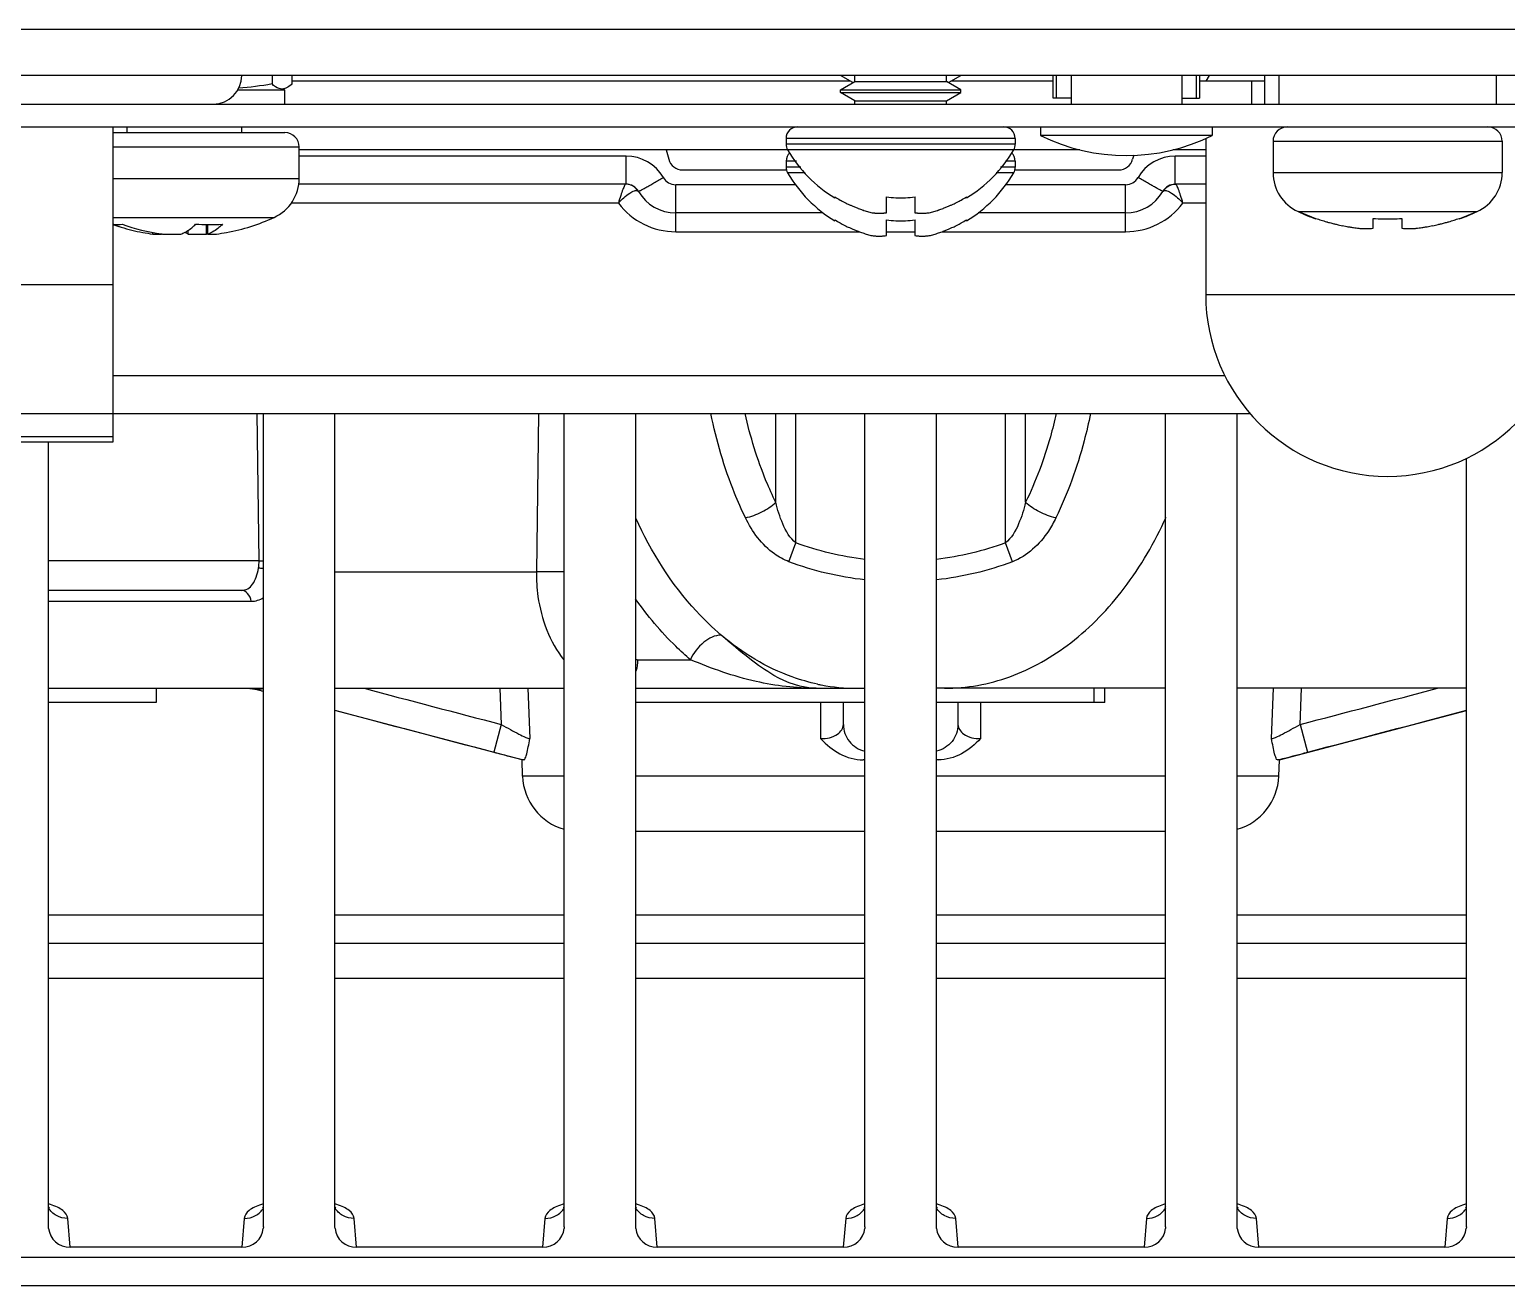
# Model space of a CAD drawing. Header units: millimetres. Extents: x 341 to 4391, y 324 to 2971.
# Drawn here: x 2972.6 to 3024.2, y 2283.4 to 2327.3 of the extents above; entities that cross this region are included whole.
import ezdxf

# ---------------------------------------------------------------- set-up
doc = ezdxf.new("R2010")
doc.units = ezdxf.units.MM
doc.header["$LTSCALE"] = 256.666667
doc.layers.get('0').update_dxf_attribs({"linetype": 'CONTINUOUS'})
doc.layers.add('ASSI', color=7, linetype='CONTINUOUS')
doc.layers.add('GEOM', color=7, linetype='CONTINUOUS')

msp = doc.modelspace()

# ---------------------------------------------------------------- linework, layer by layer
at = {"color": 7, "linetype": 'Continuous'}
for p, q in [((3301.055, 2325.682), (2705.055, 2325.682)), ((2981.107, 2325.682), (2981.107, 2325.382)), ((2981.799, 2325.682), (2981.799, 2325.382)), ((2979.922, 2325.182), (2981.555, 2325.182)), ((2981.592, 2325.233), (2981.439, 2325.182)), ((2981.555, 2324.682), (2981.555, 2325.182)), ((2703.955, 2324.682), (3302.155, 2324.682)), ((2975.555, 2312.882), (2975.555, 2323.882)), ((2975.555, 2323.682), (2981.555, 2323.682)), ((2976.055, 2323.682), (2976.055, 2323.872)), ((2980.055, 2323.682), (2980.055, 2323.872)), ((2975.555, 2323.182), (2982.055, 2323.182)), ((2982.055, 2322.086), (2982.055, 2323.182)), ((2975.555, 2322.086), (2982.055, 2322.086)), ((3000.755, 2321.404), (3000.755, 2321.437)), ((3002.555, 2320.886), (3002.555, 2321.437)), ((3003.555, 2321.437), (3003.555, 2320.886)), ((3005.355, 2321.437), (3005.355, 2321.404)), ((2975.555, 2320.724), (2981.183, 2320.724)), ((2978.824, 2320.143), (2978.824, 2320.472)), ((2978.867, 2320.143), (2978.867, 2320.471)), ((3000.755, 2320.604), (3000.755, 2320.637)), ((3002.555, 2320.086), (3002.555, 2320.637)), ((3003.555, 2320.637), (3003.555, 2320.086)), ((3005.355, 2320.637), (3005.355, 2320.604)), ((3017.555, 2320.671), (3017.555, 2320.688)), ((3019.555, 2320.343), (3019.555, 2320.688)), ((3020.555, 2320.688), (3020.555, 2320.343)), ((3022.555, 2320.688), (3022.555, 2320.671)), ((2976.945, 2320.143), (2976.945, 2320.195)), ((2977.244, 2320.143), (2977.244, 2320.149)), ((2978.183, 2320.143), (2978.183, 2320.272)), ((2969.055, 2318.382), (2975.555, 2318.382)), ((2971.355, 2313.882), (2975.555, 2313.882)), ((2980.657, 2308.737), (2980.593, 2313.882)), ((2990.405, 2313.882), (2990.336, 2308.352)), ((2968.205, 2312.882), (2975.555, 2312.882)), ((2971.355, 2313.076), (2975.555, 2313.076)), ((2980.657, 2308.737), (2973.305, 2308.737)), ((2983.305, 2308.352), (2990.336, 2308.352)), ((2980.038, 2307.702), (2973.305, 2307.702)), ((2973.305, 2307.322), (2980.381, 2307.322)), ((2973.305, 2304.282), (2980.805, 2304.282)), ((2977.064, 2304.282), (2977.064, 2303.782)), ((2980.25, 2304.282), (2980.506, 2304.249)), ((2980.506, 2304.249), (2980.554, 2304.249)), ((2980.805, 2304.17), (2980.506, 2304.249)), ((2983.305, 2304.282), (2991.305, 2304.282)), ((2989.065, 2304.282), (2989.11, 2303.018)), ((2990.043, 2304.282), (2990.106, 2302.524)), ((2977.064, 2303.782), (2973.305, 2303.782)), ((2989.835, 2301.782), (2983.305, 2303.509)), ((2989.11, 2303.018), (2988.855, 2302.051)), ((2989.9, 2301.782), (2989.835, 2301.782)), ((2989.855, 2301.212), (2989.835, 2301.782)), ((2991.305, 2301.212), (2989.855, 2301.212)), ((2980.805, 2296.365), (2973.305, 2296.365)), ((2991.305, 2296.365), (2983.305, 2296.365))]:
    msp.add_line(p, q, dxfattribs=at)
for centre, radius, start, end in [((2979.055, 2325.682), 1, 270, 360), ((2981.453, 2325.51), 0.306, 268.5685, 269.9713), ((2981.555, 2323.182), 0.5, 0, 90), ((3003.254, 2325.502), 4.8, 210.3012, 238.6273), ((3002.857, 2325.502), 4.8, 301.3727, 329.6988), ((2980.555, 2322.086), 1.5, 294.7199, 360), ((3003.254, 2324.702), 4.8, 210.3012, 238.6273), ((3002.857, 2324.702), 4.8, 301.3727, 329.6988), ((3003.242, 2325.49), 4.755, 238.4659, 241.0313), ((3003.056, 2325.192), 3.788, 262.4006, 267.4511), ((3003.055, 2325.192), 3.788, 272.5489, 277.5994), ((3002.869, 2325.49), 4.755, 298.9687, 301.5341), ((3003.24, 2325.485), 4.75, 241.0316, 241.9926), ((3003.239, 2325.483), 4.747, 241.9926, 243.3187), ((3003.237, 2325.48), 4.744, 243.3188, 244.4598), ((3003.235, 2325.476), 4.74, 244.4598, 245.4278), ((3003.233, 2325.472), 4.735, 245.4278, 246.6825), ((3003.231, 2325.467), 4.73, 246.6826, 247.4526), ((3003.229, 2325.461), 4.723, 247.4524, 248.9975), ((3003.226, 2325.454), 4.715, 248.9977, 249.4819), ((3003.222, 2325.443), 4.704, 249.4813, 251.5344), ((3003.216, 2325.425), 4.684, 251.535, 252.6227), ((3003.211, 2325.41), 4.669, 252.6228, 253.6051), ((3003.202, 2325.379), 4.637, 253.6036, 255.6824), ((3003.055, 2325.177), 3.773, 267.455, 270), ((3003.055, 2325.177), 3.773, 270, 272.545), ((3002.909, 2325.379), 4.637, 284.3176, 286.3964), ((3002.9, 2325.41), 4.669, 286.3949, 287.3772), ((3002.895, 2325.425), 4.684, 287.3773, 288.465), ((3002.889, 2325.443), 4.704, 288.4656, 290.5187), ((3002.885, 2325.454), 4.715, 290.5181, 291.0023), ((3002.882, 2325.461), 4.723, 291.0025, 292.5476), ((3002.88, 2325.467), 4.73, 292.5474, 293.3174), ((3002.878, 2325.472), 4.735, 293.3175, 294.5722), ((3002.876, 2325.476), 4.74, 294.5722, 295.5402), ((3002.874, 2325.48), 4.744, 295.5402, 296.6812), ((3002.872, 2325.483), 4.747, 296.6813, 298.0074), ((3002.871, 2325.485), 4.75, 298.0074, 298.9684), ((3019.855, 2327.282), 7, 245.2801, 250.8179), ((3020.255, 2327.282), 7, 289.1821, 294.7199), ((2977.855, 2327.082), 7, 250.7601, 253.2419), ((2975.709, 2321.338), 0.868, 259.7953, 261.518), ((2977.733, 2326.398), 6.305, 249.7982, 252.561), ((2978.077, 2326.414), 6.321, 249.6305, 262.4194), ((2978.91, 2326.807), 6.336, 265.7491, 269.611), ((2978.911, 2326.816), 6.346, 269.6101, 270), ((2978.911, 2326.809), 6.338, 269.9991, 274.2505), ((2978.255, 2327.082), 7, 280.397, 294.7199), ((3003.242, 2324.69), 4.755, 238.4659, 241.0313), ((3003.24, 2324.685), 4.75, 241.0316, 241.9926), ((3003.239, 2324.683), 4.747, 241.9926, 243.3187), ((3003.237, 2324.68), 4.744, 243.3188, 244.4598), ((3002.31, 2322.876), 2.006, 262.7259, 264.7415), ((3002.307, 2322.855), 1.985, 264.7442, 265.3991), ((3002.307, 2322.843), 1.973, 265.3984, 266.7833), ((3002.306, 2322.832), 1.962, 266.7841, 267.6235), ((3002.306, 2322.825), 1.955, 267.6234, 268.8455), ((3002.305, 2322.821), 1.951, 268.8459, 270.9258), ((3002.305, 2322.824), 1.953, 270.9261, 271.9964), ((3002.305, 2322.83), 1.96, 271.9964, 273.0228), ((3002.305, 2322.84), 1.97, 273.0233, 274.286), ((3002.304, 2322.852), 1.982, 274.2856, 275.1372), ((3002.302, 2322.875), 2.005, 275.1401, 277.2744), ((3003.056, 2324.392), 3.788, 262.4006, 267.4511), ((3003.055, 2324.377), 3.773, 267.455, 272.545), ((3003.055, 2324.392), 3.788, 272.5489, 277.5994), ((3003.809, 2322.875), 2.005, 262.7256, 264.8598), ((3003.807, 2322.852), 1.982, 264.8627, 265.7144), ((3003.806, 2322.84), 1.97, 265.714, 266.9766), ((3003.806, 2322.83), 1.959, 266.9771, 268.0037), ((3003.806, 2322.824), 1.954, 268.0037, 269.0738), ((3003.805, 2322.821), 1.95, 269.0741, 270.1995), ((3003.805, 2322.821), 1.951, 270.1995, 271.1541), ((3003.805, 2322.825), 1.955, 271.1545, 272.3767), ((3003.805, 2322.832), 1.962, 272.3765, 273.2159), ((3003.804, 2322.843), 1.973, 273.2167, 274.6016), ((3003.804, 2322.855), 1.985, 274.6009, 275.2558), ((3003.801, 2322.876), 2.006, 275.2585, 277.2741), ((3002.874, 2324.68), 4.744, 295.5402, 296.6812), ((3002.872, 2324.683), 4.747, 296.6813, 298.0074), ((3002.871, 2324.685), 4.75, 298.0074, 298.9684), ((3002.869, 2324.69), 4.755, 298.9687, 301.5341), ((3019.867, 2327.303), 7.007, 250.741, 252.3068), ((3019.868, 2327.308), 7.012, 252.3069, 253.8662), ((3019.87, 2327.312), 7.017, 253.8662, 254.2195), ((3019.871, 2327.317), 7.022, 254.2196, 255.4252), ((3019.872, 2327.323), 7.028, 255.4251, 256.0151), ((3019.874, 2327.33), 7.035, 256.0152, 256.9892), ((3019.876, 2327.339), 7.044, 256.9892, 257.7318), ((3019.878, 2327.349), 7.055, 257.7318, 258.5614), ((3019.881, 2327.364), 7.069, 258.5614, 259.4226), ((3019.884, 2327.38), 7.086, 259.4225, 260.136), ((3020.055, 2327.839), 7.168, 266.0041, 268.6706), ((3020.055, 2327.855), 7.184, 268.6697, 271.3303), ((3020.056, 2327.839), 7.168, 271.3294, 273.9959), ((3020.227, 2327.38), 7.086, 279.864, 280.5775), ((3020.23, 2327.364), 7.069, 280.5774, 281.4385), ((3020.233, 2327.349), 7.055, 281.4386, 282.2682), ((3020.235, 2327.339), 7.044, 282.2682, 283.0108), ((3020.237, 2327.33), 7.035, 283.0108, 283.9848), ((3020.239, 2327.323), 7.028, 283.9849, 284.5749), ((3020.24, 2327.317), 7.022, 284.5748, 285.7804), ((3020.241, 2327.312), 7.017, 285.7805, 286.1338), ((3020.243, 2327.308), 7.012, 286.1338, 287.6931), ((3020.244, 2327.303), 7.007, 287.6932, 289.259), ((2977.728, 2326.385), 6.291, 252.5659, 259.5997), ((2977.737, 2326.44), 6.347, 259.6074, 262.8275), ((2977.094, 2321.656), 1.521, 264.3606, 275.6394), ((2978.086, 2326.492), 6.4, 262.433, 262.8233), ((2977.607, 2327.088), 6.953, 267.3586, 272.6414), ((2978.504, 2327.088), 6.953, 267.3586, 272.6414), ((2978.025, 2326.492), 6.4, 277.1767, 277.567), ((2979.017, 2321.656), 1.521, 264.3606, 275.6394), ((2978.374, 2326.44), 6.347, 277.1725, 280.3926), ((3003.235, 2324.676), 4.74, 244.4598, 245.4278), ((3003.233, 2324.672), 4.735, 245.4278, 246.6825), ((3003.231, 2324.667), 4.73, 246.6826, 247.4526), ((3003.229, 2324.661), 4.723, 247.4524, 248.9975), ((3003.226, 2324.654), 4.715, 248.9977, 249.4819), ((3003.222, 2324.643), 4.704, 249.4813, 251.5344), ((3003.216, 2324.625), 4.684, 251.535, 252.6227), ((3003.211, 2324.61), 4.669, 252.6228, 253.6051), ((3003.202, 2324.579), 4.637, 253.6036, 255.6824), ((3002.31, 2322.076), 2.006, 262.7259, 264.7415), ((3002.307, 2322.055), 1.985, 264.7442, 265.3991), ((3002.307, 2322.043), 1.973, 265.3984, 266.7833), ((3002.306, 2322.032), 1.962, 266.7841, 267.6235), ((3002.306, 2322.025), 1.955, 267.6234, 268.8455), ((3002.305, 2322.021), 1.951, 268.8459, 270.9258), ((3002.305, 2322.024), 1.953, 270.9261, 271.9964), ((3002.305, 2322.03), 1.96, 271.9964, 273.0228), ((3002.305, 2322.04), 1.97, 273.0233, 274.286), ((3002.304, 2322.052), 1.982, 274.2856, 275.1372), ((3002.302, 2322.075), 2.005, 275.1401, 277.2744), ((3003.809, 2322.075), 2.005, 262.7256, 264.8598), ((3003.807, 2322.052), 1.982, 264.8627, 265.7144), ((3003.806, 2322.04), 1.97, 265.714, 266.9766), ((3003.806, 2322.03), 1.959, 266.9771, 268.0037), ((3003.806, 2322.024), 1.954, 268.0037, 269.0738), ((3003.805, 2322.021), 1.95, 269.0741, 270.1995), ((3003.805, 2322.021), 1.951, 270.1995, 271.1541), ((3003.805, 2322.025), 1.955, 271.1545, 272.3767), ((3003.805, 2322.032), 1.962, 272.3765, 273.2159), ((3003.804, 2322.043), 1.973, 273.2167, 274.6016), ((3003.804, 2322.055), 1.985, 274.6009, 275.2558), ((3003.801, 2322.076), 2.006, 275.2585, 277.2741), ((3002.909, 2324.579), 4.637, 284.3176, 286.3964), ((3002.9, 2324.61), 4.669, 286.3949, 287.3772), ((3002.895, 2324.625), 4.684, 287.3773, 288.465), ((3002.889, 2324.643), 4.704, 288.4656, 290.5187), ((3002.885, 2324.654), 4.715, 290.5181, 291.0023), ((3002.882, 2324.661), 4.723, 291.0025, 292.5476), ((3002.88, 2324.667), 4.73, 292.5474, 293.3174), ((3002.878, 2324.672), 4.735, 293.3175, 294.5722), ((3002.876, 2324.676), 4.74, 294.5722, 295.5402), ((3019.888, 2327.404), 7.11, 260.1363, 261.1566), ((3019.893, 2327.43), 7.136, 261.1563, 261.7036), ((3019.9, 2327.485), 7.192, 261.7052, 263.2535), ((3019.303, 2324.535), 4.2, 266.6176, 268.3314), ((3019.305, 2324.59), 4.255, 268.3283, 268.8891), ((3019.305, 2324.609), 4.274, 268.8896, 270.0287), ((3019.306, 2324.613), 4.278, 270.0278, 270.8511), ((3019.306, 2324.592), 4.257, 270.8511, 271.7144), ((3019.308, 2324.534), 4.198, 271.7116, 273.3826), ((3020.803, 2324.534), 4.198, 266.6174, 268.2884), ((3020.805, 2324.592), 4.257, 268.2856, 269.1489), ((3020.805, 2324.613), 4.277, 269.1489, 269.9722), ((3020.806, 2324.61), 4.274, 269.9713, 271.1104), ((3020.806, 2324.59), 4.255, 271.1109, 271.6717), ((3020.808, 2324.535), 4.2, 271.6686, 273.3824), ((3020.211, 2327.485), 7.192, 276.7465, 278.2948), ((3020.218, 2327.43), 7.136, 278.2964, 278.8437), ((3020.223, 2327.404), 7.11, 278.8434, 279.8637), ((2979.25, 2308.728), 1.407, 349.6197, 0.3688), ((2980.827, 2316.038), 7.303, 268.6629, 269.8214), ((2994.419, 2354.053), 51.698, 254.443, 254.7251), ((2991.854, 2301.282), 2, 182, 254.0428)]:
    msp.add_arc(centre, radius, start, end, dxfattribs=at)
for points in [[(2981.107, 2325.382), (2980.723, 2325.314), (2980.335, 2325.261), (2979.946, 2325.232)], [(2981.56, 2325.222), (2981.526, 2325.211), (2981.489, 2325.204), (2981.453, 2325.204)], [(2975.581, 2320.48), (2975.679, 2320.466), (2975.781, 2320.468), (2975.877, 2320.488)], [(2977.928, 2320.143), (2977.971, 2320.158), (2978.014, 2320.176), (2978.056, 2320.197)], [(2978.183, 2320.143), (2978.14, 2320.158), (2978.097, 2320.176), (2978.055, 2320.197)], [(2980.805, 2308.461), (2980.748, 2308.468), (2980.691, 2308.473), (2980.634, 2308.474)], [(2980.381, 2307.322), (2980.53, 2307.322), (2980.685, 2307.367), (2980.81, 2307.448)], [(2980.805, 2304.266), (2980.726, 2304.238), (2980.636, 2304.229), (2980.554, 2304.249)], [(2984.319, 2304.282), (2985.916, 2303.86), (2987.513, 2303.439), (2989.11, 2303.018)], [(2983.305, 2303.515), (2985.155, 2303.027), (2987.005, 2302.539), (2988.855, 2302.051)]]:
    msp.add_open_spline(points, degree=3, dxfattribs=at)
for points, knots in [([(2981.445, 2325.204), (2981.417, 2325.205), (2981.288, 2325.227), (2981.18, 2325.312), (2981.107, 2325.382)], [0, 0, 0, 0, 0.221861, 1, 1, 1, 1]), ([(2981.799, 2325.382), (2981.78, 2325.364), (2981.709, 2325.299), (2981.626, 2325.245), (2981.56, 2325.222)], [0, 0, 0, 0, 0.276579, 1, 1, 1, 1]), ([(2978.056, 2320.197), (2978.089, 2320.214), (2978.229, 2320.294), (2978.354, 2320.4), (2978.441, 2320.488)], [0, 0, 0, 0, 0.231936, 1, 1, 1, 1]), ([(2979.38, 2320.488), (2979.34, 2320.447), (2979.19, 2320.306), (2979.009, 2320.192), (2978.867, 2320.143)], [0, 0, 0, 0, 0.276339, 1, 1, 1, 1]), ([(2980.038, 2307.702), (2980.113, 2307.702), (2980.271, 2307.741), (2980.45, 2307.922), (2980.567, 2308.176), (2980.614, 2308.37), (2980.634, 2308.474)], [0, 0, 0, 0, 0.214279, 0.436795, 0.698045, 1, 1, 1, 1]), ([(2990.336, 2308.352), (2990.333, 2308.064), (2990.401, 2306.982), (2990.798, 2305.897), (2991.299, 2305.276)], [0, 0, 0, 0, 0.265444, 1, 1, 1, 1]), ([(2991.308, 2308.343), (2991.222, 2308.344), (2990.898, 2308.349), (2990.574, 2308.352), (2990.336, 2308.352)], [0, 0, 0, 0, 0.267639, 1, 1, 1, 1]), ([(2980.381, 2307.322), (2980.364, 2307.421), (2980.297, 2307.6), (2980.118, 2307.702), (2980.038, 2307.702)], [0, 0, 0, 0, 0.553851, 1, 1, 1, 1]), ([(2980.336, 2304.282), (2980.351, 2304.282), (2980.425, 2304.28), (2980.498, 2304.266), (2980.554, 2304.249)], [0, 0, 0, 0, 0.200153, 1, 1, 1, 1]), ([(2989.11, 2303.017), (2989.216, 2302.958), (2989.42, 2302.847), (2989.704, 2302.692), (2989.927, 2302.588), (2990.057, 2302.526), (2990.106, 2302.524)], [0, 0, 0, 0, 0.327175, 0.627704, 0.866732, 1, 1, 1, 1]), ([(2989.9, 2301.782), (2989.925, 2301.782), (2989.963, 2301.881), (2990.008, 2302.016), (2990.059, 2302.255), (2990.09, 2302.428), (2990.106, 2302.524)], [0, 0, 0, 0, 0.095903, 0.311279, 0.622367, 1, 1, 1, 1]), ([(2988.855, 2302.051), (2988.946, 2302.027), (2989.294, 2301.936), (2989.642, 2301.846), (2989.9, 2301.782)], [0, 0, 0, 0, 0.261488, 1, 1, 1, 1])]:
    msp.add_open_spline(points, degree=3, knots=knots, dxfattribs=at)
at = {"layer": 'ASSI', "color": 7, "linetype": 'Continuous'}
for p, q in [((3001.455, 2325.471), (3001.455, 2325.682)), ((3004.655, 2325.471), (3004.655, 2325.682)), ((3001.455, 2324.682), (3001.455, 2324.793)), ((3004.655, 2324.682), (3004.655, 2324.793)), ((2999.055, 2323.482), (2999.055, 2323.282)), ((3007.055, 2323.482), (3007.055, 2323.282)), ((3016.055, 2323.382), (3016.055, 2322.286)), ((3024.055, 2323.382), (3024.055, 2322.286)), ((2999.055, 2322.682), (2999.055, 2322.482)), ((3007.055, 2322.682), (3007.055, 2322.482)), ((3017.555, 2320.671), (3016.928, 2320.924)), ((3022.555, 2320.671), (3023.183, 2320.924))]:
    msp.add_line(p, q, dxfattribs=at)
at = {"layer": 'ASSI', "color": 9, "linetype": 'Continuous'}
for p, q in [((3007.055, 2323.482), (2999.055, 2323.482)), ((3007.055, 2323.282), (2999.055, 2323.282)), ((3007.001, 2323.08), (2999.11, 2323.08)), ((3016.055, 2323.382), (3024.055, 2323.382)), ((2999.414, 2322.682), (2999.055, 2322.682)), ((2999.567, 2322.482), (2999.055, 2322.482)), ((3007.055, 2322.482), (3006.544, 2322.482)), ((3007.055, 2322.682), (3006.713, 2322.682)), ((2999.721, 2322.28), (2999.11, 2322.28)), ((3007.001, 2322.28), (3006.39, 2322.28)), ((3016.055, 2322.286), (3024.055, 2322.286)), ((3016.928, 2320.924), (3023.183, 2320.924))]:
    msp.add_line(p, q, dxfattribs=at)
at = {"layer": 'ASSI', "color": 7, "linetype": 'Continuous'}
for centre, radius, start, end in [((2999.455, 2323.482), 0.4, 90, 180), ((3006.655, 2323.482), 0.4, 0, 90), ((3016.555, 2323.382), 0.5, 90, 180), ((3023.555, 2323.382), 0.5, 0, 90), ((2999.455, 2323.282), 0.4, 180, 210.3012), ((3003.254, 2325.502), 4.8, 210.3012, 238.6273), ((3002.857, 2325.502), 4.8, 301.3727, 329.6988), ((3006.655, 2323.282), 0.4, 329.6988, 360), ((2999.455, 2322.682), 0.4, 132.2886, 180), ((2999.455, 2322.482), 0.4, 180, 210.3012), ((3006.655, 2322.682), 0.4, 0, 47.7114), ((3006.655, 2322.482), 0.4, 329.6988, 360), ((3003.254, 2324.702), 4.8, 210.3012, 238.6273), ((3002.857, 2324.702), 4.8, 301.3727, 329.6988), ((3017.555, 2322.286), 1.5, 180, 245.2801), ((3022.555, 2322.286), 1.5, 294.7199, 360)]:
    msp.add_arc(centre, radius, start, end, dxfattribs=at)
at = {"layer": 'GEOM', "color": 9, "linetype": 'Continuous'}
for p, q in [((3301.055, 2327.282), (2705.055, 2327.282)), ((3016.255, 2325.682), (3016.255, 2324.682)), ((3023.855, 2324.682), (3023.855, 2325.682)), ((3001.302, 2325.482), (2981.799, 2325.482)), ((3008.385, 2325.482), (3004.809, 2325.482)), ((3013.705, 2325.482), (3013.485, 2325.482)), ((2993.47, 2322.865), (2982.055, 2322.865)), ((2993.47, 2321.882), (2993.47, 2322.865)), ((3013.705, 2322.865), (3012.641, 2322.865)), ((3012.641, 2321.882), (3012.641, 2322.865)), ((2999.411, 2321.865), (2995.202, 2321.865)), ((2995.202, 2320.224), (2995.202, 2321.865)), ((3010.909, 2321.865), (3006.7, 2321.865)), ((3010.909, 2320.224), (3010.909, 2321.865)), ((2993.202, 2321.224), (2981.773, 2321.224)), ((3013.705, 2321.224), (3012.909, 2321.224)), ((2995.202, 2320.224), (3001.612, 2320.224)), ((3002.555, 2320.224), (3003.555, 2320.224)), ((3004.499, 2320.224), (3010.909, 2320.224)), ((3013.705, 2318.032), (3026.405, 2318.032)), ((2975.555, 2315.198), (3014.386, 2315.198)), ((2998.692, 2310.777), (2998.692, 2313.882)), ((2999.399, 2309.361), (2999.399, 2313.882)), ((3006.712, 2309.361), (3006.712, 2313.882)), ((3007.419, 2310.777), (3007.419, 2313.882)), ((2999.153, 2308.701), (2999.399, 2309.361)), ((3006.958, 2308.701), (3006.712, 2309.361)), ((2993.872, 2305.282), (2995.717, 2305.282)), ((3009.809, 2303.782), (3009.809, 2304.282)), ((3016.005, 2302.524), (3016.068, 2304.282)), ((3017.001, 2303.018), (3017.046, 2304.282)), ((3000.266, 2302.519), (3000.265, 2303.782)), ((3005.846, 2303.782), (3005.845, 2302.524)), ((3017.001, 2303.018), (3017.256, 2302.051)), ((3001.805, 2301.212), (2993.805, 2301.212)), ((3012.305, 2301.212), (3004.305, 2301.212)), ((3016.256, 2301.212), (3014.805, 2301.212)), ((3001.805, 2296.365), (2993.805, 2296.365)), ((3012.305, 2296.365), (3004.305, 2296.365)), ((3022.805, 2296.365), (3014.805, 2296.365)), ((2973.305, 2294.164), (2980.805, 2294.164)), ((2983.305, 2294.164), (2991.305, 2294.164)), ((2993.805, 2294.164), (3001.805, 2294.164)), ((3004.305, 2294.164), (3012.305, 2294.164)), ((3014.805, 2294.164), (3022.805, 2294.164)), ((2974.058, 2284.769), (2973.976, 2285.773)), ((2980.135, 2285.773), (2980.053, 2284.769)), ((2984.058, 2284.769), (2983.976, 2285.773)), ((2990.635, 2285.773), (2990.553, 2284.769)), ((2994.558, 2284.769), (2994.476, 2285.773)), ((3001.135, 2285.773), (3001.053, 2284.769)), ((3005.058, 2284.769), (3004.976, 2285.773)), ((3011.635, 2285.773), (3011.553, 2284.769)), ((3015.558, 2284.769), (3015.476, 2285.773)), ((3022.135, 2285.773), (3022.053, 2284.769)), ((2933.677, 2284.42), (3072.434, 2284.42))]:
    msp.add_line(p, q, dxfattribs=at)
at = {"layer": 'GEOM', "color": 7, "linetype": 'Continuous'}
for p, q in [((3001.389, 2325.432), (3000.955, 2325.682)), ((3004.722, 2325.432), (3005.155, 2325.682)), ((3008.385, 2324.882), (3008.385, 2325.682)), ((3008.498, 2324.882), (3008.498, 2325.682)), ((3009.005, 2325.682), (3009.005, 2324.682)), ((3012.866, 2325.682), (3012.866, 2324.682)), ((3013.373, 2325.682), (3013.373, 2324.882)), ((3013.485, 2325.682), (3013.485, 2324.882)), ((3013.822, 2325.682), (3013.705, 2325.482)), ((3015.755, 2325.682), (3015.755, 2324.682)), ((3000.955, 2325.182), (3001.455, 2325.471)), ((3000.955, 2325.182), (3005.155, 2325.182)), ((3000.955, 2325.082), (3000.955, 2325.182)), ((3000.955, 2325.082), (3005.155, 2325.082)), ((3001.455, 2324.793), (3000.955, 2325.082)), ((3001.455, 2325.471), (3004.655, 2325.471)), ((3005.155, 2325.182), (3004.655, 2325.471)), ((3004.655, 2324.793), (3005.155, 2325.082)), ((3005.155, 2325.082), (3005.155, 2325.182)), ((3015.755, 2325.482), (3013.705, 2325.482)), ((3015.305, 2325.482), (3015.305, 2324.682)), ((3001.455, 2324.793), (3004.655, 2324.793)), ((3009.005, 2324.882), (3008.385, 2324.882)), ((3012.866, 2324.882), (3013.485, 2324.882)), ((2705.061, 2323.882), (3301.05, 2323.882)), ((3007.935, 2323.882), (3007.935, 2323.582)), ((3013.935, 2323.582), (3007.935, 2323.582)), ((3013.935, 2323.882), (3013.935, 2323.582)), ((2999.11, 2323.082), (2982.055, 2323.082)), ((2994.868, 2323.082), (2994.956, 2322.753)), ((3009.312, 2323.082), (3007.001, 2323.082)), ((3013.705, 2323.082), (3012.559, 2323.082)), ((3013.705, 2323.479), (3013.705, 2318.032)), ((3011.192, 2322.892), (3011.155, 2322.753)), ((2995.439, 2322.382), (2999.07, 2322.382)), ((3007.041, 2322.382), (3010.672, 2322.382)), ((2993.47, 2321.882), (2982.026, 2321.882)), ((3013.705, 2321.882), (3012.641, 2321.882)), ((3000.349, 2320.882), (2995.202, 2320.882)), ((3010.909, 2320.882), (3005.762, 2320.882)), ((2975.555, 2313.882), (3015.25, 2313.882)), ((2980.805, 2285.478), (2980.805, 2313.882)), ((2983.305, 2285.478), (2983.305, 2313.882)), ((2991.305, 2285.478), (2991.305, 2313.882)), ((2993.805, 2285.478), (2993.805, 2313.882)), ((3001.805, 2285.478), (3001.805, 2313.882)), ((3004.305, 2285.478), (3004.305, 2313.882)), ((3012.305, 2285.478), (3012.305, 2313.882)), ((3014.805, 2285.478), (3014.805, 2313.882)), ((2973.305, 2285.478), (2973.305, 2312.882)), ((3022.805, 2285.478), (3022.805, 2312.317)), ((2993.805, 2304.282), (3001.805, 2304.282)), ((3012.305, 2304.282), (3004.305, 2304.282)), ((3010.189, 2303.782), (3010.189, 2304.282)), ((3022.805, 2304.282), (3014.805, 2304.282)), ((3001.805, 2303.782), (2993.805, 2303.782)), ((3001.055, 2303.018), (3001.055, 2303.782)), ((3010.189, 2303.782), (3004.305, 2303.782)), ((3005.055, 2303.782), (3005.055, 2303.018)), ((3016.276, 2301.782), (3022.805, 2303.509)), ((3001.805, 2301.782), (3001.742, 2301.782)), ((3004.369, 2301.782), (3004.305, 2301.782)), ((3016.276, 2301.782), (3016.211, 2301.782)), ((3016.256, 2301.212), (3016.276, 2301.782)), ((3001.805, 2299.282), (2993.805, 2299.282)), ((3012.305, 2299.282), (3004.305, 2299.282)), ((2973.305, 2295.382), (2980.805, 2295.382)), ((2983.305, 2295.382), (2991.305, 2295.382)), ((2993.805, 2295.382), (3001.805, 2295.382)), ((3004.305, 2295.382), (3012.305, 2295.382)), ((3014.805, 2295.382), (3022.805, 2295.382)), ((2973.308, 2285.423), (2973.305, 2285.478)), ((2980.805, 2285.478), (2980.803, 2285.423)), ((2983.308, 2285.423), (2983.305, 2285.478)), ((2991.305, 2285.478), (2991.303, 2285.423)), ((2993.808, 2285.423), (2993.805, 2285.478)), ((3001.805, 2285.478), (3001.803, 2285.423)), ((3004.308, 2285.423), (3004.305, 2285.478)), ((3012.305, 2285.478), (3012.303, 2285.423)), ((3014.808, 2285.423), (3014.805, 2285.478)), ((3022.805, 2285.478), (3022.803, 2285.423)), ((2980.053, 2284.769), (2974.058, 2284.769)), ((2990.553, 2284.769), (2984.058, 2284.769)), ((3001.053, 2284.769), (2994.558, 2284.769)), ((3011.553, 2284.769), (3005.058, 2284.769)), ((3022.053, 2284.769), (3015.558, 2284.769)), ((2933.677, 2283.433), (3072.434, 2283.433))]:
    msp.add_line(p, q, dxfattribs=at)
for points in [[(2973.328, 2286.147), (2973.333, 2286.143), (2973.324, 2286.151), (2973.305, 2286.175)], [(2980.805, 2286.175), (2980.786, 2286.151), (2980.778, 2286.144)], [(2983.328, 2286.147), (2983.333, 2286.143), (2983.324, 2286.151), (2983.305, 2286.175)], [(2991.305, 2286.175), (2991.286, 2286.151), (2991.278, 2286.144)], [(2993.828, 2286.147), (2993.833, 2286.143), (2993.824, 2286.151), (2993.805, 2286.175)], [(3001.805, 2286.175), (3001.786, 2286.151), (3001.778, 2286.144)], [(3004.328, 2286.147), (3004.333, 2286.143), (3004.324, 2286.151), (3004.305, 2286.175)], [(3012.305, 2286.175), (3012.286, 2286.151), (3012.278, 2286.144)], [(3014.828, 2286.147), (3014.833, 2286.143), (3014.824, 2286.151), (3014.805, 2286.175)], [(3022.805, 2286.175), (3022.786, 2286.151), (3022.778, 2286.144)]]:
    msp.add_lwpolyline(points, dxfattribs=at)
for centre, radius, start, end in [((3010.935, 2329.661), 6.779, 243.732, 296.268), ((2995.439, 2322.882), 0.5, 195, 270), ((3010.672, 2322.882), 0.5, 270, 345), ((2993.47, 2321.382), 0.5, 30, 90), ((2995.202, 2322.382), 1.5, 210, 270), ((3010.909, 2322.382), 1.5, 270, 330), ((3012.641, 2321.382), 0.5, 90, 150), ((3020.055, 2318.032), 6.35, 180, 360), ((3014.257, 2301.282), 2, 285.9572, 358)]:
    msp.add_arc(centre, radius, start, end, dxfattribs=at)
at = {"layer": 'GEOM', "color": 9, "linetype": 'Continuous'}
for centre, radius, start, end in [((2993.47, 2321.365), 1.5, 30.0006, 89.9994), ((3012.641, 2321.365), 1.5, 90.0006, 149.9994), ((2995.202, 2322.365), 0.5, 210.0001, 269.9999), ((3010.909, 2322.365), 0.5, 270.0001, 329.9999), ((2995.202, 2322.724), 2.5, 216.8681, 270.0008), ((3010.909, 2322.724), 2.5, 269.9997, 323.1312), ((2993.872, 2306.775), 1.493, 267.4569, 269.9983), ((3001.548, 2310.968), 6.688, 257.9676, 259.1059), ((3001.528, 2310.857), 6.575, 259.0933, 269.9622), ((2972.711, 2284.165), 2.198, 72.5559, 74.2611), ((2981.398, 2284.172), 2.191, 105.7369, 107.5897), ((2982.711, 2284.165), 2.198, 72.5559, 74.2611), ((2991.898, 2284.172), 2.191, 105.7369, 107.5897), ((2993.211, 2284.165), 2.198, 72.5559, 74.2611), ((3002.398, 2284.172), 2.191, 105.7369, 107.5897), ((3003.711, 2284.165), 2.198, 72.5559, 74.2611), ((3012.898, 2284.172), 2.191, 105.7369, 107.5897), ((3014.211, 2284.165), 2.198, 72.5559, 74.2611), ((3023.398, 2284.172), 2.191, 105.7369, 107.5897)]:
    msp.add_arc(centre, radius, start, end, dxfattribs=at)
at = {"layer": 'GEOM', "color": 7, "linetype": 'Continuous'}
for centre, major_axis, start_param, end_param in [((2974.056, 2285.476), (0.75, -0.019), -3.03939, -1.543491), ((2980.055, 2285.476), (0.75, 0.019), -1.598102, -0.102202), ((2984.056, 2285.476), (0.75, -0.019), -3.03939, -1.543491), ((2990.555, 2285.476), (0.75, 0.019), -1.598102, -0.102202), ((2994.556, 2285.476), (0.75, -0.019), -3.03939, -1.543491), ((3001.055, 2285.476), (0.75, 0.019), -1.598102, -0.102202), ((3005.056, 2285.476), (0.75, -0.019), -3.03939, -1.543491), ((3011.555, 2285.476), (0.75, 0.019), -1.598102, -0.102202), ((3015.556, 2285.476), (0.75, -0.019), -3.03939, -1.543491), ((3022.055, 2285.476), (0.75, 0.019), -1.598102, -0.102202)]:
    msp.add_ellipse(centre, major_axis=major_axis, ratio=0.942634, start_param=start_param, end_param=end_param, dxfattribs=at)
at = {"layer": 'GEOM', "color": 9, "linetype": 'Continuous'}
for points, knots in [([(2993.903, 2321.632), (2993.904, 2321.631), (2993.912, 2321.636), (2993.923, 2321.639), (2993.945, 2321.651), (2993.988, 2321.673), (2994.061, 2321.713), (2994.167, 2321.772), (2994.296, 2321.845), (2994.5, 2321.96), (2994.659, 2322.051), (2994.769, 2322.115)], [0, 0, 0, 0, 0.00503, 0.019461, 0.043288, 0.076289, 0.168519, 0.292666, 0.444019, 0.616831, 1, 1, 1, 1]), ([(3012.208, 2321.632), (3012.207, 2321.631), (3012.199, 2321.636), (3012.188, 2321.639), (3012.166, 2321.651), (3012.123, 2321.673), (3012.05, 2321.713), (3011.944, 2321.772), (3011.815, 2321.845), (3011.611, 2321.96), (3011.452, 2322.051), (3011.342, 2322.115)], [0, 0, 0, 0, 0.00503, 0.019461, 0.043288, 0.076289, 0.168518, 0.292665, 0.444018, 0.61683, 1, 1, 1, 1]), ([(2993.461, 2321.882), (2993.453, 2321.882), (2993.436, 2321.865), (2993.399, 2321.806), (2993.344, 2321.676), (2993.273, 2321.473), (2993.226, 2321.313), (2993.202, 2321.224)], [0, 0, 0, 0, 0.031217, 0.091649, 0.301543, 0.613566, 1, 1, 1, 1]), ([(2993.202, 2321.224), (2993.319, 2321.355), (2993.495, 2321.521), (2993.732, 2321.649), (2993.837, 2321.669), (2993.871, 2321.655)], [0, 0, 0, 0, 0.642669, 0.863049, 1, 1, 1, 1]), ([(2993.871, 2321.655), (2993.828, 2321.723), (2993.705, 2321.84), (2993.541, 2321.882), (2993.461, 2321.882)], [0, 0, 0, 0, 0.501999, 1, 1, 1, 1]), ([(3012.24, 2321.655), (3012.283, 2321.723), (3012.406, 2321.84), (3012.57, 2321.882), (3012.65, 2321.882)], [0, 0, 0, 0, 0.501998, 1, 1, 1, 1]), ([(3012.24, 2321.655), (3012.274, 2321.669), (3012.379, 2321.649), (3012.616, 2321.521), (3012.792, 2321.355), (3012.909, 2321.224)], [0, 0, 0, 0, 0.13695, 0.357329, 1, 1, 1, 1]), ([(3012.909, 2321.224), (3012.885, 2321.313), (3012.838, 2321.473), (3012.767, 2321.676), (3012.712, 2321.806), (3012.675, 2321.865), (3012.658, 2321.882), (3012.65, 2321.882)], [0, 0, 0, 0, 0.386441, 0.698462, 0.908351, 0.968782, 1, 1, 1, 1]), ([(2997.637, 2310.235), (2997.501, 2310.516), (2996.983, 2311.687), (2996.62, 2312.926), (2996.428, 2313.876)], [0, 0, 0, 0, 0.243377, 1, 1, 1, 1]), ([(2998.692, 2310.777), (2998.575, 2311.017), (2998.127, 2312.017), (2997.803, 2313.071), (2997.625, 2313.88)], [0, 0, 0, 0, 0.243759, 1, 1, 1, 1]), ([(3008.486, 2313.88), (3008.426, 2313.606), (3008.161, 2312.544), (3007.776, 2311.51), (3007.419, 2310.777)], [0, 0, 0, 0, 0.256048, 1, 1, 1, 1]), ([(3009.683, 2313.876), (3009.618, 2313.554), (3009.328, 2312.307), (3008.889, 2311.092), (3008.474, 2310.235)], [0, 0, 0, 0, 0.25639, 1, 1, 1, 1]), ([(2997.637, 2310.235), (2997.835, 2310.275), (2998.213, 2310.418), (2998.551, 2310.64), (2998.692, 2310.777)], [0, 0, 0, 0, 0.507221, 1, 1, 1, 1]), ([(2999.399, 2309.361), (2999.184, 2309.521), (2998.912, 2310.016), (2998.755, 2310.519), (2998.692, 2310.778)], [0, 0, 0, 0, 0.501477, 1, 1, 1, 1]), ([(3007.419, 2310.777), (3007.356, 2310.519), (3007.199, 2310.015), (3006.926, 2309.521), (3006.712, 2309.361)], [0, 0, 0, 0, 0.498523, 1, 1, 1, 1]), ([(3008.474, 2310.235), (3008.276, 2310.274), (3007.898, 2310.418), (3007.56, 2310.64), (3007.419, 2310.777)], [0, 0, 0, 0, 0.507225, 1, 1, 1, 1]), ([(2999.153, 2308.701), (2998.975, 2308.768), (2998.328, 2309.127), (2997.872, 2309.75), (2997.637, 2310.235)], [0, 0, 0, 0, 0.261678, 1, 1, 1, 1]), ([(3004.587, 2304.282), (3005.358, 2304.282), (3006.954, 2304.574), (3009.13, 2305.823), (3010.992, 2307.769), (3011.926, 2309.385), (3012.324, 2310.262)], [0, 0, 0, 0, 0.224343, 0.461416, 0.719351, 1, 1, 1, 1]), ([(3008.474, 2310.235), (3008.397, 2310.076), (3008.045, 2309.443), (3007.472, 2308.895), (3006.958, 2308.701)], [0, 0, 0, 0, 0.244062, 1, 1, 1, 1]), ([(2995.717, 2305.282), (2995.541, 2305.432), (2994.835, 2306.075), (2994.218, 2306.813), (2993.801, 2307.404)], [0, 0, 0, 0, 0.242174, 1, 1, 1, 1]), ([(2996.789, 2306.139), (2996.57, 2306.139), (2996.114, 2305.902), (2995.817, 2305.516), (2995.718, 2305.282)], [0, 0, 0, 0, 0.462289, 1, 1, 1, 1]), ([(3000.109, 2304.282), (2999.594, 2304.282), (2998.748, 2304.604), (2997.709, 2305.356), (2997.119, 2305.859), (2996.789, 2306.139)], [0, 0, 0, 0, 0.399729, 0.664139, 1, 1, 1, 1]), ([(3000.154, 2304.427), (2999.855, 2304.491), (2998.635, 2304.839), (2997.521, 2305.517), (2996.789, 2306.139)], [0, 0, 0, 0, 0.241376, 1, 1, 1, 1]), ([(3000.109, 2304.282), (2999.404, 2304.282), (2997.889, 2304.46), (2996.457, 2304.968), (2995.717, 2305.282)], [0, 0, 0, 0, 0.46752, 1, 1, 1, 1]), ([(3000.266, 2302.524), (3000.469, 2302.525), (3000.818, 2302.578), (3001.056, 2302.888), (3001.055, 2303.017)], [0, 0, 0, 0, 0.610341, 1, 1, 1, 1]), ([(3001.055, 2303.018), (3001.055, 2302.809), (3001.207, 2302.376), (3001.595, 2302.135), (3001.801, 2302.083)], [0, 0, 0, 0, 0.494967, 1, 1, 1, 1]), ([(3005.056, 2303.018), (3005.056, 2302.809), (3004.904, 2302.376), (3004.516, 2302.135), (3004.31, 2302.083)], [0, 0, 0, 0, 0.494967, 1, 1, 1, 1]), ([(3005.055, 2303.017), (3005.055, 2302.888), (3005.293, 2302.577), (3005.642, 2302.526), (3005.845, 2302.524)], [0, 0, 0, 0, 0.389674, 1, 1, 1, 1]), ([(3016.005, 2302.524), (3016.054, 2302.526), (3016.184, 2302.588), (3016.407, 2302.692), (3016.691, 2302.847), (3016.895, 2302.958), (3017.001, 2303.017)], [0, 0, 0, 0, 0.133271, 0.372307, 0.67283, 1, 1, 1, 1]), ([(3016.211, 2301.782), (3016.292, 2301.802), (3016.641, 2301.89), (3016.989, 2301.981), (3017.256, 2302.051)], [0, 0, 0, 0, 0.233898, 1, 1, 1, 1]), ([(2973.976, 2285.773), (2973.84, 2285.771), (2973.568, 2285.834), (2973.365, 2286.03), (2973.303, 2286.144)], [0, 0, 0, 0, 0.512135, 1, 1, 1, 1]), ([(2973.976, 2285.773), (2973.967, 2285.88), (2973.837, 2286.042), (2973.607, 2286.176), (2973.454, 2286.236), (2973.37, 2286.262)], [0, 0, 0, 0, 0.398514, 0.673269, 1, 1, 1, 1]), ([(2980.736, 2286.261), (2980.653, 2286.234), (2980.501, 2286.175), (2980.272, 2286.041), (2980.144, 2285.88), (2980.135, 2285.773)], [0, 0, 0, 0, 0.326504, 0.601113, 1, 1, 1, 1]), ([(2980.135, 2285.773), (2980.271, 2285.771), (2980.543, 2285.834), (2980.746, 2286.03), (2980.808, 2286.144)], [0, 0, 0, 0, 0.512135, 1, 1, 1, 1]), ([(2983.976, 2285.773), (2983.84, 2285.771), (2983.568, 2285.834), (2983.365, 2286.03), (2983.303, 2286.144)], [0, 0, 0, 0, 0.512135, 1, 1, 1, 1]), ([(2983.976, 2285.773), (2983.967, 2285.88), (2983.837, 2286.042), (2983.607, 2286.176), (2983.454, 2286.236), (2983.37, 2286.262)], [0, 0, 0, 0, 0.398514, 0.673269, 1, 1, 1, 1]), ([(2991.236, 2286.261), (2991.153, 2286.234), (2991.001, 2286.175), (2990.772, 2286.041), (2990.644, 2285.88), (2990.635, 2285.773)], [0, 0, 0, 0, 0.326504, 0.601113, 1, 1, 1, 1]), ([(2990.635, 2285.773), (2990.771, 2285.771), (2991.043, 2285.834), (2991.246, 2286.03), (2991.308, 2286.144)], [0, 0, 0, 0, 0.512135, 1, 1, 1, 1]), ([(2994.476, 2285.773), (2994.34, 2285.771), (2994.068, 2285.834), (2993.865, 2286.03), (2993.803, 2286.144)], [0, 0, 0, 0, 0.512135, 1, 1, 1, 1]), ([(2994.476, 2285.773), (2994.467, 2285.88), (2994.337, 2286.042), (2994.107, 2286.176), (2993.954, 2286.236), (2993.87, 2286.262)], [0, 0, 0, 0, 0.398514, 0.673269, 1, 1, 1, 1]), ([(3001.736, 2286.261), (3001.653, 2286.234), (3001.501, 2286.175), (3001.272, 2286.041), (3001.144, 2285.88), (3001.135, 2285.773)], [0, 0, 0, 0, 0.326504, 0.601113, 1, 1, 1, 1]), ([(3001.135, 2285.773), (3001.271, 2285.771), (3001.543, 2285.834), (3001.746, 2286.03), (3001.808, 2286.144)], [0, 0, 0, 0, 0.512135, 1, 1, 1, 1]), ([(3004.976, 2285.773), (3004.84, 2285.771), (3004.568, 2285.834), (3004.365, 2286.03), (3004.303, 2286.144)], [0, 0, 0, 0, 0.512135, 1, 1, 1, 1]), ([(3004.976, 2285.773), (3004.967, 2285.88), (3004.837, 2286.042), (3004.607, 2286.176), (3004.454, 2286.236), (3004.37, 2286.262)], [0, 0, 0, 0, 0.398514, 0.673269, 1, 1, 1, 1]), ([(3012.236, 2286.261), (3012.153, 2286.234), (3012.001, 2286.175), (3011.772, 2286.041), (3011.644, 2285.88), (3011.635, 2285.773)], [0, 0, 0, 0, 0.326504, 0.601113, 1, 1, 1, 1]), ([(3011.635, 2285.773), (3011.771, 2285.771), (3012.043, 2285.834), (3012.246, 2286.03), (3012.308, 2286.144)], [0, 0, 0, 0, 0.512135, 1, 1, 1, 1]), ([(3015.476, 2285.773), (3015.34, 2285.771), (3015.068, 2285.834), (3014.865, 2286.03), (3014.803, 2286.144)], [0, 0, 0, 0, 0.512135, 1, 1, 1, 1]), ([(3015.476, 2285.773), (3015.467, 2285.88), (3015.337, 2286.042), (3015.107, 2286.176), (3014.954, 2286.236), (3014.87, 2286.262)], [0, 0, 0, 0, 0.398514, 0.673269, 1, 1, 1, 1]), ([(3022.736, 2286.261), (3022.653, 2286.234), (3022.501, 2286.175), (3022.272, 2286.041), (3022.144, 2285.88), (3022.135, 2285.773)], [0, 0, 0, 0, 0.326504, 0.601113, 1, 1, 1, 1]), ([(3022.135, 2285.773), (3022.271, 2285.771), (3022.543, 2285.834), (3022.746, 2286.03), (3022.808, 2286.144)], [0, 0, 0, 0, 0.512135, 1, 1, 1, 1])]:
    msp.add_open_spline(points, degree=3, knots=knots, dxfattribs=at)
for points in [[(2993.871, 2321.655), (2993.884, 2321.65), (2993.896, 2321.643), (2993.903, 2321.632)], [(3012.208, 2321.632), (3012.215, 2321.643), (3012.227, 2321.65), (3012.24, 2321.655)], [(3001.805, 2308.785), (3000.986, 2308.881), (3000.172, 2309.074), (2999.399, 2309.361)], [(3006.712, 2309.361), (3005.939, 2309.074), (3005.125, 2308.881), (3004.306, 2308.785)], [(3001.805, 2308.067), (3000.902, 2308.168), (3000.004, 2308.38), (2999.153, 2308.701)], [(3006.958, 2308.701), (3006.107, 2308.38), (3005.209, 2308.168), (3004.306, 2308.067)], [(2993.872, 2305.282), (2993.872, 2305.147), (2993.852, 2305.011), (2993.812, 2304.882)], [(3017.001, 2303.018), (3018.598, 2303.439), (3020.195, 2303.86), (3021.792, 2304.282)], [(3017.256, 2302.051), (3019.106, 2302.539), (3020.956, 2303.027), (3022.805, 2303.515)], [(3001.742, 2301.782), (3001.766, 2301.792), (3001.789, 2301.802), (3001.812, 2301.813)], [(3004.299, 2301.813), (3004.322, 2301.802), (3004.345, 2301.792), (3004.369, 2301.782)]]:
    msp.add_open_spline(points, degree=3, dxfattribs=at)
at = {"layer": 'GEOM', "color": 7, "linetype": 'Continuous'}
for points, knots in [([(2996.789, 2306.139), (2996.484, 2306.398), (2995.265, 2307.579), (2994.343, 2309.046), (2993.805, 2310.222)], [0, 0, 0, 0, 0.236357, 1, 1, 1, 1]), ([(3000.266, 2302.519), (3000.46, 2302.315), (3000.897, 2301.95), (3001.462, 2301.782), (3001.742, 2301.782)], [0, 0, 0, 0, 0.501148, 1, 1, 1, 1]), ([(3005.845, 2302.524), (3005.651, 2302.32), (3005.216, 2301.949), (3004.65, 2301.782), (3004.369, 2301.782)], [0, 0, 0, 0, 0.501038, 1, 1, 1, 1]), ([(3016.211, 2301.782), (3016.186, 2301.782), (3016.148, 2301.881), (3016.103, 2302.016), (3016.052, 2302.255), (3016.021, 2302.427), (3016.005, 2302.524)], [0, 0, 0, 0, 0.095927, 0.311332, 0.622462, 1, 1, 1, 1])]:
    msp.add_open_spline(points, degree=3, knots=knots, dxfattribs=at)

doc.saveas('drawing.dxf')
